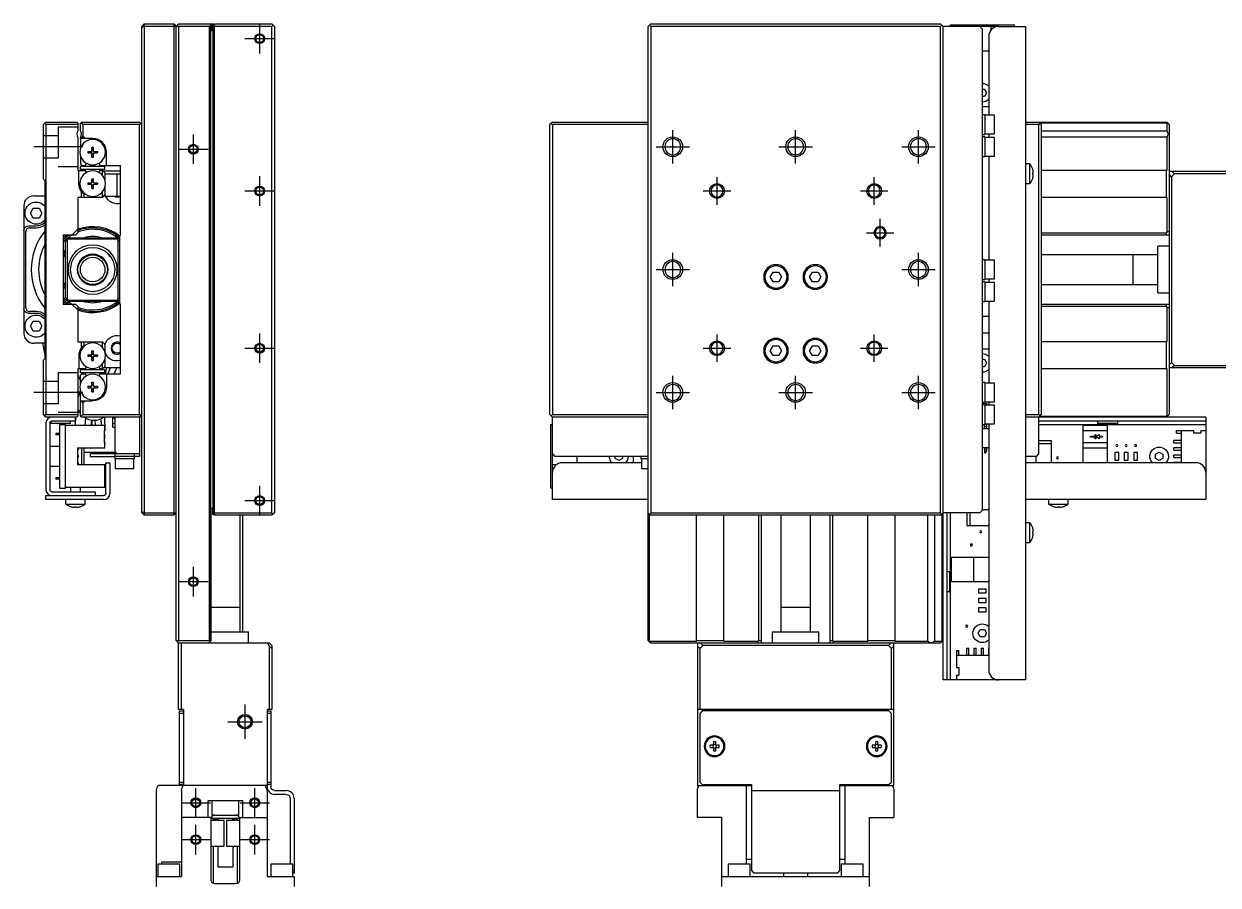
# Model space of a CAD drawing. Extents: x 0 to 816, y -8 to 467.
# Drawn here: x 0 to 243.1, y 198.3 to 373.6 of the extents above; entities that cross this region are included whole.
import ezdxf

# ---------------------------------------------------------------- set-up
doc = ezdxf.new("R2010")
doc.units = 0
doc.header["$LTSCALE"] = 0.5
doc.linetypes.add('CENTER', pattern=[50.8, 31.75, -6.35, 6.35, -6.35])
doc.linetypes.add('DASHED', pattern=[19.05, 12.7, -6.35])
for name, color, linetype in [('MSM_CENTER', 1, 'CENTER'), ('MSM_CONTINUOUS', 7, 'CONTINUOUS'), ('MSM_DASHED', 4, 'DASHED'), ('MSM_NARROW', 5, 'CONTINUOUS')]:
    doc.layers.add(name, color=color, linetype=linetype)

msp = doc.modelspace()

# ---------------------------------------------------------------- linework, layer by layer
at = {"layer": 'MSM_CENTER'}
for p, q in [((48, 367.56), (48, 373.56)), ((45, 370.56), (51, 370.56)), ((34.5, 345.06), (34.5, 351.06)), ((132.09, 345.16), (132.09, 351.96)), ((157.09, 345.16), (157.09, 351.96)), ((182.09, 345.16), (182.09, 351.96)), ((12, 348.56), (2, 348.56)), ((31.5, 348.06), (37.5, 348.06)), ((128.69, 348.56), (135.49, 348.56)), ((153.69, 348.56), (160.49, 348.56)), ((178.69, 348.56), (185.49, 348.56)), ((48, 336.56), (48, 342.56)), ((141.09, 336.76), (141.09, 342.36)), ((173.09, 336.76), (173.09, 342.36)), ((45, 339.56), (51, 339.56)), ((138.29, 339.56), (143.89, 339.56)), ((170.29, 339.56), (175.89, 339.56)), ((174.29, 328.26), (174.29, 333.86)), ((171.49, 331.06), (177.09, 331.06)), ((132.09, 320.16), (132.09, 326.96)), ((182.09, 320.16), (182.09, 326.96)), ((128.69, 323.56), (135.49, 323.56)), ((178.69, 323.56), (185.49, 323.56)), ((48, 304.56), (48, 310.56)), ((141.09, 304.76), (141.09, 310.36)), ((173.09, 304.76), (173.09, 310.36)), ((45, 307.56), (51, 307.56)), ((138.29, 307.56), (143.89, 307.56)), ((170.29, 307.56), (175.89, 307.56)), ((132.09, 295.16), (132.09, 301.96)), ((157.09, 295.16), (157.09, 301.96)), ((182.09, 295.16), (182.09, 301.96)), ((12, 298.56), (2, 298.56)), ((128.69, 298.56), (135.49, 298.56)), ((153.69, 298.56), (160.49, 298.56)), ((178.69, 298.56), (185.49, 298.56)), ((48, 273.56), (48, 279.56)), ((45, 276.56), (51, 276.56)), ((34.5, 257.06), (34.5, 263.06)), ((31.5, 260.06), (37.5, 260.06)), ((45, 235.06), (45, 228.06)), ((41.5, 231.56), (48.5, 231.56)), ((35, 212.06), (35, 218.06)), ((47, 212.06), (47, 218.06)), ((32, 215.06), (38, 215.06)), ((44, 215.06), (50, 215.06)), ((35, 204.56), (35, 210.56)), ((47, 204.56), (47, 210.56)), ((32, 207.56), (38, 207.56)), ((44, 207.56), (50, 207.56))]:
    msp.add_line(p, q, dxfattribs=at)
at = {"layer": 'MSM_CONTINUOUS'}
for p, q in [((24.5, 373.56), (24, 373.06)), ((24.5, 373.06), (24, 372.85)), ((24, 274.06), (24, 373.06)), ((24.5, 373.56), (24.5, 273.56)), ((24.5, 373.56), (30.5, 373.56)), ((31, 373.06), (24.5, 373.06)), ((30.5, 373.56), (31, 373.06)), ((30.5, 373.56), (30.5, 273.56)), ((31.5, 373.56), (31, 373.06)), ((31, 248.06), (31, 373.06)), ((31.5, 373.06), (31.25, 373.31)), ((31.5, 373.56), (38.7, 373.56)), ((37.8, 373.06), (31.5, 373.06)), ((31.5, 373.06), (31.5, 248.06)), ((38, 373.26), (37.8, 373.06)), ((37.8, 248.06), (37.8, 373.06)), ((38, 373.56), (38, 247.96)), ((38.2, 372.16), (38.2, 373.56)), ((38.5, 372.16), (38.2, 372.16)), ((38.4, 373.16), (38.4, 372.46)), ((38.5, 373.06), (39, 373.56)), ((38.5, 274.06), (38.5, 373.06)), ((38.7, 373.06), (38.6, 373.16)), ((38.7, 373.56), (38.8, 373.46)), ((38.7, 373.46), (38.9, 373.46)), ((50.5, 373.06), (38.7, 373.06)), ((38.7, 373.06), (38.7, 274.06)), ((39, 373.56), (50.5, 373.56)), ((50.5, 373.56), (51, 373.06)), ((50.75, 373.31), (50.5, 373.06)), ((50.5, 274.06), (50.5, 373.06)), ((51, 373.06), (51, 274.06)), ((127.34, 373.31), (127.09, 373.06)), ((127.09, 248.06), (127.09, 373.06)), ((127.59, 373.56), (127.34, 373.31)), ((127.59, 373.06), (127.34, 373.31)), ((127.59, 373.56), (186.59, 373.56)), ((186.59, 373.06), (127.59, 373.06)), ((127.59, 373.06), (127.59, 274.06)), ((186.84, 373.31), (186.59, 373.56)), ((186.84, 373.31), (186.59, 373.06)), ((186.59, 274.06), (186.59, 373.06)), ((187.09, 373.06), (186.84, 373.31)), ((197.84, 373.06), (187.09, 373.06)), ((187.09, 240.06), (187.09, 373.06)), ((188.59, 373.06), (188.59, 373.36)), ((188.59, 373.36), (201.59, 373.36)), ((195.09, 372.56), (194.59, 373.06)), ((195.09, 372.56), (195.09, 274.56)), ((196.84, 373.06), (196.84, 372.33)), ((197.84, 372.98), (197.84, 373.06)), ((198.39, 373.06), (203.89, 373.06)), ((201.59, 373.36), (201.59, 373.06)), ((203.89, 373.06), (203.89, 240.06)), ((196.39, 371.06), (196.39, 354.96)), ((195.09, 368.06), (196.39, 368.06)), ((195.09, 360.31), (195.52, 360.31)), ((195.52, 360.31), (195.95, 359.56)), ((195.52, 358.81), (195.09, 358.81)), ((195.95, 359.56), (195.52, 358.81)), ((196.39, 356.66), (195.09, 356.66)), ((195.59, 355.06), (195.09, 355.06)), ((195.59, 355.06), (195.59, 351.06)), ((197.59, 354.96), (195.59, 354.96)), ((197.59, 351.16), (197.59, 354.96)), ((4, 353.06), (4.5, 353.56)), ((4, 341.96), (4, 353.06)), ((4.5, 353.06), (4.25, 353.31)), ((4.5, 353.56), (10.8, 353.56)), ((4.5, 353.06), (4.5, 294.06)), ((11, 353.06), (4.5, 353.06)), ((10.8, 353.56), (11, 353.36)), ((11, 353.36), (11, 351.82)), ((11.6, 353.46), (11.5, 353.36)), ((11.5, 351.82), (11.5, 353.36)), ((11.6, 353.46), (11.7, 353.56)), ((12, 353.06), (11.6, 353.46)), ((11.7, 353.56), (23.5, 353.56)), ((23.5, 353.06), (12, 353.06)), ((12, 353.06), (12, 350.76)), ((23.5, 353.56), (24, 353.06)), ((23.75, 353.31), (23.5, 353.06)), ((23.5, 294.06), (23.5, 353.06)), ((107.59, 353.56), (107.09, 353.06)), ((107.09, 294.06), (107.09, 353.06)), ((107.34, 353.31), (107.59, 353.06)), ((107.59, 353.56), (127.09, 353.56)), ((107.59, 353.06), (107.59, 294.06)), ((127.09, 353.06), (107.59, 353.06)), ((203.89, 353.56), (232.59, 353.56)), ((206.59, 353.06), (203.89, 353.06)), ((207.09, 353.06), (206.59, 353.56)), ((206.59, 353.06), (206.84, 353.31)), ((206.59, 294.06), (206.59, 353.06)), ((232.69, 353.36), (206.79, 353.36)), ((207.09, 353.06), (207.09, 294.06)), ((233.09, 353.06), (232.59, 353.56)), ((232.69, 353.36), (232.74, 353.41)), ((232.69, 351.82), (232.69, 353.36)), ((233.09, 353.06), (233.09, 294.06)), ((11, 350.5), (11, 343.76)), ((11.5, 350.5), (11.5, 348.18)), ((14, 350.26), (11.5, 350.26)), ((12, 350.76), (11.65, 350.26)), ((12.5, 350.26), (12, 350.76)), ((195.09, 351.06), (195.59, 351.06)), ((195.59, 350.56), (195.09, 350.56)), ((195.59, 351.16), (197.59, 351.16)), ((195.59, 350.56), (195.59, 346.56)), ((197.59, 350.46), (195.59, 350.46)), ((196.39, 351.16), (196.39, 350.46)), ((197.59, 346.66), (197.59, 350.46)), ((207.09, 351.82), (232.69, 351.82)), ((232.69, 350.5), (207.09, 350.5)), ((232.69, 343.76), (232.69, 350.5)), ((13.86, 348.46), (14.15, 348.46)), ((13.86, 347.67), (13.86, 348.46)), ((14.15, 347.93), (13.86, 347.93)), ((14.15, 347.67), (14.15, 348.46)), ((11.5, 346.75), (11.5, 345.06)), ((13, 347.61), (13.8, 347.61)), ((13, 347.61), (13, 347.32)), ((13, 347.32), (13.8, 347.32)), ((13.53, 347.32), (13.53, 347.61)), ((13.86, 346.46), (13.86, 347.26)), ((13.86, 346.99), (14.15, 346.99)), ((13.86, 346.46), (14.15, 346.46)), ((14.15, 346.46), (14.15, 347.26)), ((14.21, 347.61), (15, 347.61)), ((14.21, 347.32), (15, 347.32)), ((14.47, 347.32), (14.47, 347.61)), ((15, 347.61), (15, 347.32)), ((16.8, 344.76), (16.8, 347.46)), ((195.09, 346.56), (195.59, 346.56)), ((195.59, 346.66), (197.59, 346.66)), ((196.39, 346.66), (196.39, 325.46)), ((11, 343.76), (12.46, 343.76)), ((11.2, 341.06), (11.2, 343.76)), ((11.5, 345.06), (11.8, 344.76)), ((11.5, 343.96), (11.5, 344.56)), ((16.5, 344.56), (11.5, 344.56)), ((16.5, 343.96), (11.5, 343.96)), ((11.8, 344.76), (12.46, 344.76)), ((12.54, 344.9), (12.46, 344.76)), ((12.46, 343.76), (12.67, 343.39)), ((12.58, 343.56), (12.57, 343.56)), ((15.54, 344.76), (15.33, 345.14)), ((15.43, 343.56), (15.42, 343.56)), ((15.46, 343.62), (15.54, 343.76)), ((15.54, 344.76), (19.7, 344.76)), ((16, 343.76), (15.54, 343.76)), ((16, 342.72), (16, 343.76)), ((16.5, 343.26), (16, 343.76)), ((19.7, 343.56), (16.2, 343.56)), ((16.5, 343.96), (16.5, 344.56)), ((16.5, 343.26), (16.5, 341.78)), ((19.7, 343.01), (16.5, 343.01)), ((19, 338.51), (19, 343.01)), ((19.7, 330.56), (19.7, 344.76)), ((204.79, 345.06), (203.89, 345.06)), ((204.79, 341.06), (204.79, 345.06)), ((205.34, 343.99), (205.34, 344.01)), ((205.34, 343.26), (205.47, 343.26)), ((205.34, 342.86), (205.34, 343.26)), ((205.47, 342.86), (205.34, 342.86)), ((232.69, 343.76), (207.09, 343.76)), ((232.59, 338.26), (232.59, 343.76)), ((233.09, 343.56), (262.09, 343.56)), ((233.59, 342.45), (233.09, 342.95)), ((234.2, 343.06), (233.59, 342.45)), ((233.7, 343.56), (234.2, 343.06)), ((246.59, 343.06), (234.2, 343.06)), ((4, 341.96), (4.3, 341.66)), ((4.3, 305.46), (4.3, 341.66)), ((13, 341.21), (13.8, 341.21)), ((13, 341.21), (13, 340.92)), ((13, 340.92), (13.8, 340.92)), ((13.53, 340.92), (13.53, 341.21)), ((13.86, 342.06), (14.15, 342.06)), ((13.86, 341.27), (13.86, 342.06)), ((14.15, 341.53), (13.86, 341.53)), ((13.86, 340.06), (13.86, 340.86)), ((13.86, 340.59), (14.15, 340.59)), ((14.15, 341.27), (14.15, 342.06)), ((14.15, 340.06), (14.15, 340.86)), ((14.21, 341.21), (15, 341.21)), ((14.21, 340.92), (15, 340.92)), ((14.47, 340.92), (14.47, 341.21)), ((15, 341.21), (15, 340.92)), ((16.5, 340.35), (16.5, 338.51)), ((203.89, 341.06), (204.79, 341.06)), ((205.34, 342.11), (205.34, 342.13)), ((233.59, 342.45), (233.59, 304.67)), ((2, 338.56), (4.3, 338.56)), ((16, 338.26), (11, 338.26)), ((11, 338.26), (11, 331.06)), ((11.7, 338.26), (11.7, 339.47)), ((12.2, 338.92), (12.2, 338.26)), ((13.86, 340.06), (14.15, 340.06)), ((16, 338.26), (16, 339.4)), ((16, 338.26), (16.5, 338.76)), ((16.5, 338.51), (19.7, 338.51)), ((232.69, 338.26), (207.09, 338.26)), ((232.69, 331.2), (232.69, 338.26)), ((0, 336.56), (0, 310.56)), ((1.35, 335.06), (1.92, 336.06)), ((1.92, 336.06), (3.08, 336.06)), ((3.08, 336.06), (3.65, 335.06)), ((1.92, 334.06), (1.35, 335.06)), ((3.08, 334.06), (1.92, 334.06)), ((3.65, 335.06), (3.08, 334.06)), ((0.38, 315.79), (0.38, 331.33)), ((1, 332.46), (2.5, 332.46)), ((1.13, 332.08), (2.5, 332.08)), ((9.79, 330.56), (11, 331.77)), ((11, 331.06), (10.5, 330.56)), ((207.09, 331.06), (232.59, 331.06)), ((232.59, 331.06), (232.69, 331.2)), ((232.59, 330.56), (232.59, 331.06)), ((233.09, 331.37), (232.69, 331.2)), ((10.5, 330.56), (8, 330.56)), ((8, 330.56), (8, 316.56)), ((8.5, 329.26), (9.3, 330.06)), ((8.5, 317.86), (8.5, 329.26)), ((8.8, 329.56), (8.8, 317.56)), ((19, 329.76), (9, 329.76)), ((9.3, 330.06), (18.7, 330.06)), ((18.7, 330.06), (19.2, 329.56)), ((19.2, 317.56), (19.2, 329.56)), ((19.2, 329.56), (19.5, 329.26)), ((19.5, 316.56), (19.5, 330.56)), ((19.5, 330.56), (19.7, 330.56)), ((233.09, 330.56), (207.09, 330.56)), ((230.79, 318.81), (230.79, 328.31)), ((233.09, 328.31), (230.79, 328.31)), ((17.2, 326.54), (17.2, 326.73)), ((17.2, 326.54), (17.43, 326.31)), ((17.43, 326.48), (17.43, 326.31)), ((17.43, 326.31), (17.56, 326.31)), ((230.79, 326.56), (207.09, 326.56)), ((225.79, 320.56), (225.79, 326.56)), ((195.59, 325.56), (195.09, 325.56)), ((195.59, 325.56), (195.59, 321.56)), ((197.59, 325.46), (195.59, 325.46)), ((197.59, 321.66), (197.59, 325.46)), ((11.04, 322.5), (11.04, 322.5)), ((16.97, 322.5), (16.97, 322.5)), ((151.93, 322.06), (152.51, 323.06)), ((152.51, 321.06), (151.93, 322.06)), ((152.51, 323.06), (153.66, 323.06)), ((153.66, 321.06), (152.51, 321.06)), ((153.66, 323.06), (154.24, 322.06)), ((154.24, 322.06), (153.66, 321.06)), ((159.93, 322.06), (160.51, 323.06)), ((160.51, 321.06), (159.93, 322.06)), ((160.51, 323.06), (161.66, 323.06)), ((161.66, 321.06), (160.51, 321.06)), ((161.66, 323.06), (162.24, 322.06)), ((162.24, 322.06), (161.66, 321.06)), ((195.09, 321.56), (195.59, 321.56)), ((195.59, 321.06), (195.09, 321.06)), ((195.59, 321.66), (197.59, 321.66)), ((195.59, 321.06), (195.59, 317.06)), ((197.59, 320.96), (195.59, 320.96)), ((196.39, 321.66), (196.39, 320.96)), ((197.59, 317.16), (197.59, 320.96)), ((12.56, 320.76), (12.63, 320.76)), ((12.69, 320.7), (12.63, 320.76)), ((15.38, 320.76), (15.31, 320.7)), ((15.38, 320.76), (15.44, 320.76)), ((17.43, 320.81), (17.2, 320.59)), ((17.2, 320.4), (17.2, 320.59)), ((17.43, 320.81), (17.43, 320.64)), ((17.56, 320.81), (17.43, 320.81)), ((207.09, 320.56), (230.79, 320.56)), ((230.79, 318.81), (233.09, 318.81)), ((8, 316.56), (10.5, 316.56)), ((9.3, 317.06), (8.5, 317.86)), ((9, 317.36), (19, 317.36)), ((18.7, 317.06), (9.3, 317.06)), ((11, 315.35), (9.79, 316.56)), ((10.5, 316.56), (11, 316.06)), ((11, 316.06), (11, 308.86)), ((19.5, 317.86), (18.7, 317.06)), ((19.7, 316.56), (19.5, 316.56)), ((19.7, 302.36), (19.7, 316.56)), ((195.09, 317.06), (195.59, 317.06)), ((195.59, 317.16), (197.59, 317.16)), ((196.39, 317.16), (196.39, 300.46)), ((207.09, 316.56), (233.09, 316.56)), ((232.59, 316.06), (207.09, 316.06)), ((232.59, 316.06), (232.59, 316.56)), ((232.69, 315.92), (232.59, 316.06)), ((2.5, 314.66), (1, 314.66)), ((2.5, 315.04), (1.13, 315.04)), ((195.09, 314.06), (196.39, 314.06)), ((232.69, 308.86), (232.69, 315.92)), ((232.69, 315.92), (233.09, 315.75)), ((1.35, 312.06), (1.92, 313.06)), ((1.92, 311.06), (1.35, 312.06)), ((1.92, 313.06), (3.08, 313.06)), ((3.08, 313.06), (3.65, 312.06)), ((3.65, 312.06), (3.08, 311.06)), ((3.08, 311.06), (1.92, 311.06)), ((11, 308.86), (16, 308.86)), ((11.7, 307.66), (11.7, 308.86)), ((12.2, 308.86), (12.2, 308.21)), ((16, 307.72), (16, 308.86)), ((16.5, 308.36), (16, 308.86)), ((196.39, 310.66), (195.09, 310.66)), ((232.69, 308.86), (207.09, 308.86)), ((232.59, 303.36), (232.59, 308.86)), ((4.3, 308.56), (2, 308.56)), ((4.3, 306.16), (3.88, 308.56)), ((13.86, 307.06), (14.15, 307.06)), ((13.86, 306.27), (13.86, 307.06)), ((14.15, 306.53), (13.86, 306.53)), ((14.15, 306.27), (14.15, 307.06)), ((16.5, 308.36), (16.5, 306.78)), ((151.93, 307.06), (152.51, 308.06)), ((152.51, 306.06), (151.93, 307.06)), ((152.51, 308.06), (153.66, 308.06)), ((153.66, 308.06), (154.24, 307.06)), ((154.24, 307.06), (153.66, 306.06)), ((159.93, 307.06), (160.51, 308.06)), ((160.51, 306.06), (159.93, 307.06)), ((160.51, 308.06), (161.66, 308.06)), ((161.66, 308.06), (162.24, 307.06)), ((162.24, 307.06), (161.66, 306.06)), ((195.09, 307.46), (196.39, 307.46)), ((4.3, 305.46), (4, 305.16)), ((4, 294.06), (4, 305.16)), ((11.2, 306.06), (11.2, 303.36)), ((13, 306.21), (13.8, 306.21)), ((13, 306.21), (13, 305.92)), ((13, 305.92), (13.8, 305.92)), ((13.53, 305.92), (13.53, 306.21)), ((13.86, 305.06), (13.86, 305.86)), ((13.86, 305.59), (14.15, 305.59)), ((13.86, 305.06), (14.15, 305.06)), ((14.15, 305.06), (14.15, 305.86)), ((14.21, 306.21), (15, 306.21)), ((14.21, 305.92), (15, 305.92)), ((14.47, 305.92), (14.47, 306.21)), ((15, 306.21), (15, 305.92)), ((16, 303.36), (16, 304.4)), ((16, 303.36), (16.5, 303.86)), ((16.5, 305.35), (16.5, 303.86)), ((153.66, 306.06), (152.51, 306.06)), ((161.66, 306.06), (160.51, 306.06)), ((195.09, 305.31), (195.52, 305.31)), ((195.52, 305.31), (195.95, 304.56)), ((195.95, 304.56), (195.52, 303.81)), ((233.09, 304.17), (233.59, 304.67)), ((233.59, 304.67), (234.2, 304.06)), ((234.2, 304.06), (233.7, 303.56)), ((234.2, 304.06), (246.59, 304.06)), ((12.46, 303.36), (11, 303.36)), ((11, 303.36), (11, 293.76)), ((11.5, 301), (11, 302.18)), ((11.5, 302.56), (11.5, 303.16)), ((16.5, 303.16), (11.5, 303.16)), ((16.5, 302.56), (11.5, 302.56)), ((11.8, 302.36), (11.5, 302.06)), ((11.5, 300.38), (11.5, 302.06)), ((11.81, 303.16), (11.75, 303.36)), ((11.8, 302.36), (12.46, 302.36)), ((12.07, 302.36), (12.01, 302.56)), ((12.67, 303.74), (12.46, 303.36)), ((12.46, 302.36), (12.54, 302.22)), ((12.58, 303.56), (12.57, 303.56)), ((15.33, 301.99), (15.54, 302.36)), ((15.37, 302.06), (15.37, 302.06)), ((15.43, 303.56), (15.42, 303.56)), ((15.42, 302.16), (15.43, 302.16)), ((15.54, 303.36), (15.46, 303.5)), ((16, 303.36), (15.54, 303.36)), ((15.54, 302.36), (19.7, 302.36)), ((15.61, 302.56), (15.59, 302.36)), ((15.67, 303.36), (15.66, 303.16)), ((19.7, 303.56), (16.2, 303.56)), ((16.5, 302.56), (16.5, 303.16)), ((16.83, 303.56), (16.57, 302.36)), ((16.8, 302.36), (16.8, 299.66)), ((17.59, 303.56), (17.08, 302.36)), ((18.38, 302.36), (18.89, 303.56)), ((195.52, 303.81), (195.09, 303.81)), ((232.69, 303.36), (207.09, 303.36)), ((232.69, 293.76), (232.69, 303.36)), ((262.09, 303.56), (233.09, 303.56)), ((11, 299.11), (11.5, 297.93)), ((13, 299.81), (13.8, 299.81)), ((13, 299.81), (13, 299.52)), ((13, 299.52), (13.8, 299.52)), ((13.53, 299.52), (13.53, 299.81)), ((13.86, 300.66), (14.15, 300.66)), ((13.86, 299.87), (13.86, 300.66)), ((14.15, 300.13), (13.86, 300.13)), ((13.86, 298.66), (13.86, 299.46)), ((13.86, 299.19), (14.15, 299.19)), ((14.15, 299.87), (14.15, 300.66)), ((14.15, 298.66), (14.15, 299.46)), ((14.21, 299.81), (15, 299.81)), ((14.21, 299.52), (15, 299.52)), ((14.47, 299.52), (14.47, 299.81)), ((15, 299.81), (15, 299.52)), ((195.59, 300.56), (195.09, 300.56)), ((195.59, 300.56), (195.59, 296.56)), ((197.59, 300.46), (195.59, 300.46)), ((197.59, 296.66), (197.59, 300.46)), ((11.5, 293.76), (11.5, 298.95)), ((11.5, 296.86), (14, 296.86)), ((11.65, 296.86), (12, 296.36)), ((12, 296.36), (12.5, 296.86)), ((13.86, 298.66), (14.15, 298.66)), ((195.59, 296.66), (197.59, 296.66)), ((196.39, 296.66), (196.39, 295.96)), ((12, 296.36), (12, 294.06)), ((195.09, 296.56), (195.59, 296.56)), ((196.09, 296.25), (195.09, 296.25)), ((195.59, 296.06), (195.09, 296.06)), ((195.59, 296.06), (195.59, 292.06)), ((197.59, 295.96), (195.59, 295.96)), ((196.09, 295.96), (196.09, 296.25)), ((197.59, 292.16), (197.59, 295.96)), ((4.5, 293.56), (4, 294.06)), ((4.25, 293.81), (4.5, 294.06)), ((4.5, 294.06), (11, 294.06)), ((10.8, 293.56), (4.5, 293.56)), ((4.5, 292.36), (4.5, 278.76)), ((5.3, 292.36), (5.3, 278.76)), ((5.5, 292.71), (5.5, 292.26)), ((9.5, 292.26), (5.5, 292.26)), ((5.7, 292.76), (10.5, 292.76)), ((7.3, 279.06), (7.3, 292.06)), ((7.3, 292.06), (8.5, 292.06)), ((8.5, 279.06), (8.5, 292.06)), ((16.5, 291.81), (8.5, 291.81)), ((9.5, 292.26), (9.5, 292.76)), ((10.5, 293.56), (10.5, 292.76)), ((10.53, 291.81), (10.53, 293.56)), ((11, 293.76), (10.8, 293.56)), ((11.5, 293.76), (11.7, 293.56)), ((11.6, 293.66), (12, 294.06)), ((23.5, 293.56), (11.7, 293.56)), ((12, 294.06), (23.5, 294.06)), ((12.54, 293.37), (12.4, 291.81)), ((13.7, 291.81), (13.8, 292.94)), ((13.88, 291.81), (13.91, 292.93)), ((14.38, 292.91), (14.57, 291.81)), ((15.89, 291.81), (15.65, 293.2)), ((16.55, 290.73), (16.46, 293.56)), ((16.5, 290.81), (16.5, 291.81)), ((18.1, 291.51), (18.1, 293.56)), ((18.1, 293.42), (18.5, 293.42)), ((18.35, 292.31), (18.5, 292.31)), ((18.5, 293.56), (18.5, 285.06)), ((23.5, 294.06), (23.75, 293.81)), ((24, 294.06), (23.5, 293.56)), ((23.5, 293.56), (23.5, 285.56)), ((107.09, 294.06), (107.59, 293.56)), ((107.29, 279.06), (107.29, 292.06)), ((107.29, 292.06), (107.59, 292.06)), ((107.59, 294.06), (107.34, 293.81)), ((107.59, 294.06), (127.09, 294.06)), ((107.59, 276.76), (107.59, 293.56)), ((127.09, 293.56), (107.59, 293.56)), ((195.09, 292.06), (195.59, 292.06)), ((195.51, 291.96), (195.62, 292.02)), ((195.51, 291.22), (195.51, 291.96)), ((195.59, 292.16), (197.59, 292.16)), ((195.62, 292.02), (195.62, 292.16)), ((195.82, 292.16), (195.82, 292.02)), ((195.82, 292.02), (195.94, 291.96)), ((195.94, 291.96), (195.94, 291.22)), ((196.39, 292.16), (196.39, 242.06)), ((203.89, 294.06), (206.59, 294.06)), ((240.59, 293.56), (203.89, 293.56)), ((206.59, 293.56), (207.09, 294.06)), ((206.84, 293.81), (206.59, 294.06)), ((206.59, 286.06), (206.59, 293.56)), ((206.59, 292.76), (240.59, 292.76)), ((206.59, 292.06), (240.59, 292.06)), ((206.79, 293.76), (232.69, 293.76)), ((220.59, 291.81), (215.59, 291.81)), ((215.59, 284.26), (215.59, 291.81)), ((218.59, 292.06), (218.59, 292.76)), ((222.59, 292.26), (218.59, 292.26)), ((220.59, 284.26), (220.59, 291.81)), ((222.59, 292.76), (222.59, 292.06)), ((232.59, 293.56), (233.09, 294.06)), ((232.74, 293.71), (232.69, 293.76)), ((240.59, 293.56), (240.59, 276.76)), ((7.3, 290.19), (6.5, 290.19)), ((6.5, 290.19), (6.5, 289.94)), ((7.3, 289.94), (6.5, 289.94)), ((16.4, 288.31), (16.4, 290.81)), ((16.5, 290.81), (16.4, 290.81)), ((16.4, 290.01), (16.5, 290.01)), ((16.4, 289.64), (16.5, 289.64)), ((16.4, 289.49), (16.5, 289.49)), ((16.5, 289.11), (16.5, 290.01)), ((18.1, 291.51), (18.5, 291.51)), ((195.09, 291.22), (196.39, 291.22)), ((195.51, 291.66), (195.94, 291.66)), ((215.59, 290.81), (220.59, 290.81)), ((217.09, 289.49), (217.09, 289.64)), ((217.09, 289.64), (218.04, 289.64)), ((218.04, 289.49), (217.09, 289.49)), ((218.04, 289.64), (218.04, 290.01)), ((218.04, 290.01), (218.19, 290.01)), ((218.04, 289.11), (218.04, 289.49)), ((218.19, 290.01), (218.19, 289.62)), ((218.19, 289.62), (218.87, 290.01)), ((218.87, 289.11), (218.19, 289.5)), ((218.19, 289.5), (218.19, 289.11)), ((218.87, 290.01), (218.87, 289.64)), ((218.87, 289.64), (219.57, 289.64)), ((218.87, 289.49), (218.87, 289.11)), ((219.57, 289.49), (218.87, 289.49)), ((219.57, 289.64), (219.57, 289.49)), ((234.59, 290.31), (234.59, 290.81)), ((234.59, 290.81), (238.09, 290.81)), ((234.59, 290.31), (235.59, 290.31)), ((235.59, 290.81), (235.59, 284.26)), ((238.09, 290.81), (238.09, 290.31)), ((239.59, 290.31), (238.09, 290.31)), ((239.59, 290.81), (240.59, 290.81)), ((239.59, 290.81), (239.59, 290.31)), ((7.3, 287.56), (5.3, 287.56)), ((11, 287.31), (16.5, 287.31)), ((11, 283.81), (11, 287.31)), ((11.7, 287.31), (11.7, 283.81)), ((12.2, 287.31), (12.2, 283.81)), ((16.4, 289.11), (16.5, 289.11)), ((16.54, 288.12), (16.4, 288.93)), ((16.5, 288.31), (16.4, 288.31)), ((16.5, 287.31), (16.5, 288.31)), ((196.39, 287.32), (195.09, 287.32)), ((195.51, 287.32), (195.51, 286.59)), ((195.94, 286.88), (195.51, 286.88)), ((195.94, 287.32), (195.94, 286.59)), ((209.19, 288.71), (206.59, 288.71)), ((209.19, 288.11), (206.59, 288.11)), ((209.19, 284.26), (209.19, 288.71)), ((220.59, 288.31), (215.59, 288.31)), ((215.59, 287.31), (220.59, 287.31)), ((218.19, 289.11), (218.04, 289.11)), ((234.09, 288.31), (234.09, 288.81)), ((235.59, 288.81), (234.09, 288.81)), ((234.09, 288.31), (235.59, 288.31)), ((234.09, 286.81), (234.09, 287.31)), ((235.59, 287.31), (234.09, 287.31)), ((18.5, 286.31), (12.2, 286.31)), ((13.5, 286.06), (13.5, 285.56)), ((23.5, 286.06), (13.5, 286.06)), ((13.5, 285.56), (18.5, 285.56)), ((19, 286.06), (18.5, 286.56)), ((22.5, 285.56), (18.5, 285.56)), ((22.5, 285.06), (18.5, 285.06)), ((18.6, 285.06), (18.6, 283.06)), ((22.4, 283.06), (22.4, 285.06)), ((22.5, 285.06), (22.5, 286.06)), ((23.5, 285.56), (22.5, 285.56)), ((107.59, 286.06), (108.09, 285.56)), ((127.09, 285.56), (108.09, 285.56)), ((112.59, 284.26), (112.59, 285.56)), ((120.34, 285.13), (120.34, 285.56)), ((121.09, 284.7), (120.34, 285.13)), ((121.84, 285.13), (121.09, 284.7)), ((121.84, 285.56), (121.84, 285.13)), ((123.99, 285.56), (123.99, 284.26)), ((125.59, 285.56), (125.59, 285.06)), ((127.09, 285.06), (125.59, 285.06)), ((125.69, 285.06), (125.69, 283.06)), ((195.62, 286.52), (195.51, 286.59)), ((195.62, 286.27), (195.62, 286.52)), ((195.62, 286.27), (195.82, 286.27)), ((195.94, 286.59), (195.82, 286.52)), ((195.82, 286.52), (195.82, 286.27)), ((206.09, 285.56), (203.89, 285.56)), ((205.99, 285.56), (205.99, 284.26)), ((206.09, 285.56), (206.59, 286.06)), ((222.89, 286.36), (222.09, 286.36)), ((222.09, 286.36), (222.09, 284.76)), ((222.09, 284.76), (222.89, 284.76)), ((222.89, 284.76), (222.89, 286.36)), ((224.79, 286.36), (223.99, 286.36)), ((223.99, 286.36), (223.99, 284.76)), ((223.99, 284.76), (224.79, 284.76)), ((224.79, 284.76), (224.79, 286.36)), ((226.7, 286.36), (225.9, 286.36)), ((225.9, 286.36), (225.9, 284.76)), ((225.9, 284.76), (226.7, 284.76)), ((226.7, 284.76), (226.7, 286.36)), ((230.34, 285.99), (231.09, 286.43)), ((230.34, 285.13), (230.34, 285.99)), ((231.09, 284.7), (230.34, 285.13)), ((231.09, 286.43), (231.84, 285.99)), ((231.84, 285.13), (231.09, 284.7)), ((231.84, 285.99), (231.84, 285.13)), ((234.09, 286.81), (235.59, 286.81)), ((234.09, 285.31), (234.09, 285.81)), ((235.59, 285.81), (234.09, 285.81)), ((234.09, 285.31), (235.59, 285.31)), ((5.3, 283.56), (7.3, 283.56)), ((16.5, 283.81), (11, 283.81)), ((16.5, 279.31), (16.5, 283.81)), ((16.7, 278.06), (16.7, 284.26)), ((16.7, 284.26), (17.5, 284.26)), ((17.5, 284.26), (17.5, 277.96)), ((18.6, 283.06), (22.4, 283.06)), ((108.32, 283.81), (107.59, 283.81)), ((125.69, 284.26), (109.59, 284.26)), ((125.69, 283.06), (127.09, 283.06)), ((238.59, 284.26), (203.89, 284.26)), ((234.09, 284.26), (234.09, 284.31)), ((235.59, 284.31), (234.09, 284.31)), ((6.5, 281.19), (6.5, 280.94)), ((7.3, 281.19), (6.5, 281.19)), ((7.3, 280.94), (6.5, 280.94)), ((4.5, 276.76), (4.5, 277.56)), ((4.5, 277.56), (16.2, 277.56)), ((5.7, 278.36), (14.5, 278.36)), ((7.3, 279.06), (8.5, 279.06)), ((8.5, 279.31), (16.5, 279.31)), ((9.5, 279.31), (9.5, 278.36)), ((11.5, 278.36), (11.5, 279.31)), ((14.5, 278.36), (14.5, 277.56)), ((107.59, 279.06), (107.29, 279.06)), ((16.3, 276.76), (4.5, 276.76)), ((8.5, 276.76), (8.5, 275.86)), ((8.5, 275.86), (12.5, 275.86)), ((9.55, 275.31), (9.57, 275.31)), ((10.3, 275.31), (10.7, 275.31)), ((10.3, 275.17), (10.3, 275.31)), ((10.7, 275.31), (10.7, 275.17)), ((11.43, 275.31), (11.45, 275.31)), ((12.5, 275.86), (12.5, 276.76)), ((38.5, 274.96), (38.1, 274.96)), ((38.1, 248.06), (38.1, 274.96)), ((127.09, 276.76), (107.59, 276.76)), ((240.59, 276.76), (203.89, 276.76)), ((208.59, 276.76), (208.59, 275.86)), ((208.59, 275.86), (212.59, 275.86)), ((209.64, 275.31), (209.66, 275.31)), ((210.39, 275.31), (210.79, 275.31)), ((210.39, 275.17), (210.39, 275.31)), ((210.79, 275.31), (210.79, 275.17)), ((211.52, 275.31), (211.54, 275.31)), ((212.59, 275.86), (212.59, 276.76)), ((24.5, 274.06), (24, 274.27)), ((24, 274.06), (24.5, 273.56)), ((24.5, 274.06), (31, 274.06)), ((30.5, 273.56), (24.5, 273.56)), ((31, 274.06), (30.5, 273.56)), ((38.4, 274.66), (38.4, 273.96)), ((39, 273.56), (38.5, 274.06)), ((38.6, 273.96), (38.7, 274.06)), ((38.7, 274.06), (50.5, 274.06)), ((38.9, 273.66), (38.7, 273.66)), ((50.5, 273.56), (39, 273.56)), ((44, 249.86), (44, 273.56)), ((44.5, 273.56), (44.5, 249.86)), ((50.5, 274.06), (50.75, 273.81)), ((51, 274.06), (50.5, 273.56)), ((127.09, 274.06), (127.34, 273.81)), ((127.29, 273.86), (127.29, 247.96)), ((127.34, 273.81), (127.59, 274.06)), ((127.34, 273.81), (127.59, 273.56)), ((127.59, 274.06), (186.59, 274.06)), ((186.59, 273.56), (127.59, 273.56)), ((136.89, 247.96), (136.89, 273.56)), ((142.39, 273.56), (142.39, 247.96)), ((149.59, 248.06), (149.59, 273.56)), ((150.09, 273.56), (150.09, 247.56)), ((154.09, 273.56), (154.09, 249.86)), ((160.09, 249.86), (160.09, 273.56)), ((164.09, 247.56), (164.09, 273.56)), ((164.59, 273.56), (164.59, 248.06)), ((171.79, 247.96), (171.79, 273.56)), ((177.29, 273.56), (177.29, 247.96)), ((184.03, 247.96), (184.03, 273.56)), ((185.35, 273.56), (185.35, 247.96)), ((186.59, 274.06), (186.84, 273.81)), ((186.59, 273.56), (187.09, 274.06)), ((186.89, 247.96), (186.89, 273.86)), ((194.59, 274.06), (187.09, 274.06)), ((187.89, 274.06), (187.89, 240.06)), ((188.59, 240.06), (188.59, 274.06)), ((191.94, 274.06), (191.94, 271.46)), ((192.54, 274.06), (192.54, 271.46)), ((194.59, 274.06), (195.09, 274.56)), ((196.39, 274.66), (195.09, 274.66)), ((191.94, 271.46), (196.39, 271.46)), ((204.79, 272.06), (203.89, 272.06)), ((204.79, 268.06), (204.79, 272.06)), ((205.34, 270.99), (205.34, 271.01)), ((205.34, 270.26), (205.47, 270.26)), ((205.34, 269.86), (205.34, 270.26)), ((205.47, 269.86), (205.34, 269.86)), ((203.89, 268.06), (204.79, 268.06)), ((205.34, 269.11), (205.34, 269.13)), ((188.84, 260.06), (188.84, 265.06)), ((188.84, 265.06), (196.39, 265.06)), ((193.34, 260.06), (193.34, 265.06)), ((188.59, 262.06), (187.89, 262.06)), ((188.39, 262.06), (188.39, 258.06)), ((187.89, 258.06), (188.59, 258.06)), ((188.84, 260.06), (196.39, 260.06)), ((194.29, 258.56), (194.29, 257.76)), ((195.89, 258.56), (194.29, 258.56)), ((194.29, 257.76), (195.89, 257.76)), ((195.89, 257.76), (195.89, 258.56)), ((194.29, 256.65), (194.29, 255.85)), ((195.89, 256.65), (194.29, 256.65)), ((194.29, 255.85), (195.89, 255.85)), ((195.89, 255.85), (195.89, 256.65)), ((38, 254.86), (44, 254.86)), ((154.09, 254.86), (160.09, 254.86)), ((194.29, 254.75), (194.29, 253.95)), ((195.89, 254.75), (194.29, 254.75)), ((194.29, 253.95), (195.89, 253.95)), ((195.89, 253.95), (195.89, 254.75)), ((31, 248.06), (31.5, 247.56)), ((31.25, 247.81), (31.5, 248.06)), ((31.5, 248.06), (37.8, 248.06)), ((37.6, 247.56), (38.1, 248.06)), ((37.8, 248.06), (37.95, 247.91)), ((38.1, 249.86), (45.75, 249.86)), ((45.75, 247.56), (45.75, 249.86)), ((127.09, 248.06), (127.24, 247.91)), ((127.24, 247.91), (127.29, 247.96)), ((127.29, 247.96), (136.89, 247.96)), ((136.89, 248.06), (142.39, 248.06)), ((142.39, 247.96), (149.45, 247.96)), ((149.45, 247.96), (149.28, 247.56)), ((149.45, 247.96), (149.59, 248.06)), ((149.59, 248.06), (150.09, 248.06)), ((152.34, 249.86), (161.84, 249.86)), ((152.34, 249.86), (152.34, 247.56)), ((161.84, 247.56), (161.84, 249.86)), ((164.09, 248.06), (164.59, 248.06)), ((164.59, 248.06), (164.73, 247.96)), ((164.89, 247.56), (164.73, 247.96)), ((164.73, 247.96), (171.79, 247.96)), ((171.79, 248.06), (177.29, 248.06)), ((177.29, 247.96), (184.03, 247.96)), ((185.35, 247.96), (186.89, 247.96)), ((186.89, 247.96), (186.94, 247.91)), ((186.94, 247.91), (187.09, 248.06)), ((194.22, 249.56), (194.65, 250.31)), ((194.65, 248.81), (194.22, 249.56)), ((194.65, 250.31), (195.52, 250.31)), ((195.52, 248.81), (194.65, 248.81)), ((195.52, 250.31), (195.95, 249.56)), ((195.95, 249.56), (195.52, 248.81)), ((31.5, 234.06), (31.5, 247.56)), ((50, 247.56), (31.5, 247.56)), ((32, 247.56), (32, 234.06)), ((50, 246.95), (49.69, 247.56)), ((50, 247.56), (50.5, 247.06)), ((50, 234.06), (50, 246.95)), ((50.5, 246.45), (50, 246.95)), ((50.5, 247.06), (50.5, 234.06)), ((127.59, 247.56), (127.24, 247.91)), ((186.59, 247.56), (127.59, 247.56)), ((137.09, 247.56), (137.09, 218.56)), ((137.59, 246.45), (137.09, 246.95)), ((138.2, 247.06), (137.59, 246.45)), ((137.59, 246.45), (137.59, 234.06)), ((137.7, 247.56), (138.2, 247.06)), ((175.97, 247.06), (138.2, 247.06)), ((175.97, 247.06), (176.47, 247.56)), ((176.59, 246.45), (175.97, 247.06)), ((177.09, 246.95), (176.59, 246.45)), ((176.59, 234.06), (176.59, 246.45)), ((177.09, 218.56), (177.09, 247.56)), ((186.94, 247.91), (186.59, 247.56)), ((189.84, 246.06), (189.84, 242.56)), ((189.84, 246.06), (190.34, 246.06)), ((190.34, 245.06), (190.34, 246.06)), ((191.84, 246.56), (192.34, 246.56)), ((191.84, 246.56), (191.84, 245.06)), ((192.34, 245.06), (192.34, 246.56)), ((193.34, 246.56), (193.84, 246.56)), ((193.34, 246.56), (193.34, 245.06)), ((193.84, 245.06), (193.84, 246.56)), ((194.84, 246.56), (195.34, 246.56)), ((194.84, 246.56), (194.84, 245.06)), ((195.34, 245.06), (195.34, 246.56)), ((196.34, 246.56), (196.39, 246.56)), ((196.34, 246.56), (196.34, 245.06)), ((196.39, 245.06), (189.84, 245.06)), ((189.84, 242.56), (190.34, 242.56)), ((189.84, 241.06), (189.84, 240.06)), ((189.84, 241.06), (190.34, 241.06)), ((190.34, 242.56), (190.34, 241.06)), ((203.89, 240.06), (187.09, 240.06)), ((32.5, 234.06), (31.5, 234.06)), ((31.7, 218.76), (31.7, 233.76)), ((31.7, 233.76), (32.5, 233.76)), ((32.5, 234.06), (32.5, 218.56)), ((49.5, 234.06), (49.5, 218.36)), ((50.5, 234.06), (49.5, 234.06)), ((49.5, 233.76), (50.3, 233.76)), ((50.3, 233.76), (50.3, 218.36)), ((177.09, 234.06), (137.09, 234.06)), ((138.09, 233.76), (137.59, 233.26)), ((176.09, 233.76), (138.09, 233.76)), ((147.09, 234.06), (147.09, 233.76)), ((148.84, 233.76), (148.84, 234.06)), ((152.29, 234.06), (152.09, 233.86)), ((162.09, 233.86), (152.09, 233.86)), ((152.09, 233.86), (152.09, 233.76)), ((162.09, 233.86), (161.89, 234.06)), ((162.09, 233.76), (162.09, 233.86)), ((165.34, 234.06), (165.34, 233.76)), ((167.09, 233.76), (167.09, 234.06)), ((176.59, 233.26), (176.09, 233.76)), ((32.5, 233.26), (31.7, 233.26)), ((50.3, 233.26), (49.5, 233.26)), ((137.59, 233.26), (137.59, 219.26)), ((176.59, 219.26), (176.59, 233.26)), ((140.35, 226.8), (139.67, 226.8)), ((139.67, 226.32), (140.35, 226.32)), ((140.35, 227.48), (140.35, 226.8)), ((140.35, 226.32), (140.35, 225.64)), ((140.83, 226.8), (140.83, 227.48)), ((141.51, 226.8), (140.83, 226.8)), ((140.83, 225.64), (140.83, 226.32)), ((140.83, 226.32), (141.51, 226.32)), ((173.35, 226.8), (172.67, 226.8)), ((172.67, 226.32), (173.35, 226.32)), ((173.35, 227.48), (173.35, 226.8)), ((173.35, 226.32), (173.35, 225.64)), ((173.83, 226.8), (173.83, 227.48)), ((174.51, 226.8), (173.83, 226.8)), ((173.83, 225.64), (173.83, 226.32)), ((173.83, 226.32), (174.51, 226.32)), ((31.7, 219.26), (32.5, 219.26)), ((49.5, 219.26), (50.3, 219.26)), ((137.59, 219.26), (138.09, 218.76)), ((176.09, 218.76), (176.59, 219.26)), ((27, 198.06), (27, 217.56)), ((32.48, 218.56), (27.38, 218.56)), ((32.5, 218.76), (31.7, 218.76)), ((32.1, 217.56), (32.1, 200.06)), ((49.5, 218.56), (32.5, 218.56)), ((50.3, 218.76), (49.5, 218.76)), ((49.5, 217.56), (49.5, 200.06)), ((51.1, 217.56), (53.4, 217.56)), ((53.4, 216.76), (51.1, 216.76)), ((137.09, 218.56), (148.09, 218.56)), ((137.09, 212.06), (137.09, 217.56)), ((138.09, 218.76), (148.09, 218.76)), ((147.09, 202.56), (147.09, 218.76)), ((148.09, 218.76), (148.09, 201.26)), ((148.09, 217.56), (166.09, 217.56)), ((166.09, 201.26), (166.09, 218.76)), ((166.09, 218.76), (176.09, 218.76)), ((166.09, 218.56), (177.09, 218.56)), ((167.09, 218.76), (167.09, 202.56)), ((177.09, 217.56), (177.09, 212.06)), ((37.5, 215.56), (44.5, 215.56)), ((37.5, 212.06), (37.5, 215.56)), ((38.25, 215.56), (38.25, 212.56)), ((43.75, 212.56), (43.75, 215.56)), ((44.5, 215.56), (44.5, 212.06)), ((54.2, 215.96), (54.2, 202.56)), ((55, 215.96), (55, 200.76)), ((38.13, 212.06), (32.1, 212.06)), ((38.1, 199.36), (38.1, 211.76)), ((38.12, 211.96), (43.88, 211.96)), ((38.13, 211.97), (38.16, 212.06)), ((38.13, 212.06), (38.13, 211.97)), ((38.25, 212.56), (43.75, 212.56)), ((38.7, 211.96), (38.5, 211.76)), ((39.5, 211.76), (38.5, 211.76)), ((38.5, 211.76), (38.5, 211.46)), ((39.5, 211.76), (39.87, 211.96)), ((39.5, 211.76), (39.5, 211.46)), ((42.13, 211.96), (42.5, 211.76)), ((43.5, 211.76), (42.5, 211.76)), ((42.5, 211.76), (42.5, 211.46)), ((43.5, 211.76), (43.3, 211.96)), ((43.5, 211.46), (43.5, 211.76)), ((43.85, 212.05), (43.87, 211.97)), ((43.87, 212.06), (43.87, 211.97)), ((43.87, 212.06), (49.5, 212.06)), ((43.9, 211.76), (43.9, 199.36)), ((142.09, 212.06), (137.09, 212.06)), ((142.09, 198.06), (142.09, 212.06)), ((172.09, 212.06), (172.09, 198.06)), ((172.09, 212.06), (177.09, 212.06)), ((40.75, 211.46), (38.1, 211.46)), ((40.75, 206.26), (40.75, 211.46)), ((41.25, 211.46), (41.25, 206.26)), ((43.9, 211.46), (41.25, 211.46)), ((38.1, 206.26), (40.75, 206.26)), ((38.5, 206.26), (38.5, 198.67)), ((39.5, 206.26), (39.5, 202.06)), ((41.25, 206.26), (43.9, 206.26)), ((42.5, 206.26), (42.5, 202.06)), ((43.5, 198.67), (43.5, 206.26)), ((31.75, 202.56), (27.25, 202.56)), ((27.25, 202.56), (27.25, 200.06)), ((28.05, 202.56), (28.05, 203.06)), ((28.05, 203.06), (32.1, 203.06)), ((31.75, 200.06), (31.75, 202.56)), ((39.5, 202.06), (42.5, 202.06)), ((54.75, 202.56), (50.25, 202.56)), ((50.25, 202.56), (50.25, 200.06)), ((54.75, 200.06), (54.75, 202.56)), ((147.84, 202.56), (143.34, 202.56)), ((143.34, 202.56), (143.34, 200.06)), ((147.09, 203.56), (148.09, 203.56)), ((147.84, 200.06), (147.84, 202.56)), ((166.09, 203.56), (167.09, 203.56)), ((170.84, 202.56), (166.34, 202.56)), ((166.34, 202.56), (166.34, 200.06)), ((170.84, 200.06), (170.84, 202.56)), ((27, 200.06), (32.1, 200.06)), ((49.5, 200.06), (55, 200.06)), ((54.75, 201.26), (55, 201.26)), ((55, 200.76), (54.75, 200.76)), ((55, 200.06), (55, 198.06)), ((142.09, 200.06), (172.09, 200.06)), ((148.09, 201.26), (148.59, 200.76)), ((165.59, 200.76), (148.59, 200.76)), ((154.59, 200.76), (154.59, 200.06)), ((159.59, 200.06), (159.59, 200.76)), ((165.59, 200.76), (166.09, 201.26)), ((43.1, 198.56), (38.9, 198.56))]:
    msp.add_line(p, q, dxfattribs=at)
for centre, radius in [((48, 370.56), 0.783), ((34.5, 348.06), 0.783), ((48, 339.56), 0.783), ((14, 323.56), 4.5), ((14, 323.56), 3), ((48, 307.56), 0.783), ((48, 276.56), 0.783), ((34.5, 260.06), 0.783), ((45, 231.56), 1.23), ((35, 215.06), 0.783), ((47, 215.06), 0.783), ((35, 207.56), 0.783), ((47, 207.56), 0.783)]:
    msp.add_circle(centre, radius, dxfattribs=at)
at = {"layer": 'MSM_CONTINUOUS', "extrusion": (0, 0, -1)}
for centre, radius in [((-14, 347.46), 2.6), ((-132.09, 348.56), 1.62), ((-157.09, 348.56), 1.62), ((-182.09, 348.56), 1.62), ((-14, 341.06), 2.6), ((-141.09, 339.56), 1.23), ((-173.09, 339.56), 1.23), ((-174.29, 331.06), 1.01), ((-14, 323.56), 5), ((-14, 323.56), 3.15), ((-132.09, 323.56), 1.62), ((-153.09, 322.06), 2.5), ((-153.09, 322.06), 2.25), ((-161.09, 322.06), 2.5), ((-161.09, 322.06), 2.25), ((-182.09, 323.56), 1.62), ((-141.09, 307.56), 1.23), ((-153.09, 307.06), 2.5), ((-153.09, 307.06), 2.25), ((-161.09, 307.06), 2.5), ((-161.09, 307.06), 2.25), ((-173.09, 307.56), 1.23), ((-14, 306.06), 2.6), ((-14, 299.66), 2.6), ((-132.09, 298.56), 1.62), ((-157.09, 298.56), 1.62), ((-182.09, 298.56), 1.62), ((-222.49, 287.78), 0.2), ((-224.39, 287.78), 0.2), ((-226.3, 287.78), 0.2), ((-210.42, 285.24), 0.2), ((-194.77, 270.22), 0.2), ((-192.86, 267.52), 0.2), ((-191.91, 251.02), 0.2), ((-140.59, 226.56), 2.1), ((-173.59, 226.56), 2.1), ((-140.59, 226.56), 1.9), ((-173.59, 226.56), 1.9)]:
    msp.add_circle(centre, radius, dxfattribs=at)
at = {"layer": 'MSM_CONTINUOUS'}
for centre, radius, start, end in [((38.7, 373.16), 0.3, 90, 180), ((38.7, 372.46), 0.3, 180, 228.1897), ((198.39, 371.06), 2, 90, 180), ((11.75, 351.16), 1, 138.5904, 221.4096), ((10.75, 351.16), 1, 318.5904, 41.4096), ((14, 347.46), 2.8, 0, 90), ((231.94, 351.16), 1, 318.5904, 41.4096), ((14, 344.26), 1.59, 143.8028, 169.1069), ((14.12, 344.15), 1.75, 142.994, 154.5052), ((13.89, 344.15), 1.75, 34.5052, 37.006), ((14, 344.26), 1.59, 10.8931, 36.1972), ((14, 344.26), 1.59, 190.8931, 216.1972), ((14.12, 344.38), 1.75, 214.5052, 217.006), ((14, 344.26), 1.59, 323.8028, 349.1069), ((13.89, 344.38), 1.75, 322.994, 334.5052), ((202.29, 343.06), 3.2, 17.27, 38.6822), ((202.29, 343.06), 3.19, 3.5904, 16.9053), ((202.29, 343.06), 3.19, 343.0947, 356.4096), ((202.29, 343.06), 3.2, 321.3178, 342.73), ((2, 336.56), 2, 90, 180), ((14, 341.06), 2.8, 214.7719, 229.9948), ((2.5, 335.06), 2.6, 270, 313.8131), ((1.11, 331.35), 0.728, 88.5787, 181.4213), ((14, 323.56), 12.5, 140.8958, 219.1042), ((2.5, 335.06), 2.98, 270, 307.1302), ((14, 323.56), 8.5, 49.6798, 110.6673), ((14, 323.56), 8.2, 47.8764, 111.4601), ((14, 323.56), 11, 151.8625, 208.1375), ((14, 323.56), 8.5, 124.5603, 134.9009), ((14, 323.56), 8.2, 121.3881, 137.0297), ((14, 323.56), 6.5, 147.7958, 157.3801), ((14, 323.56), 6.5, 202.6199, 212.2042), ((14, 323.56), 8.2, 222.9703, 238.6119), ((14, 323.56), 8.5, 225.0991, 235.4397), ((14, 323.56), 8.2, 248.5399, 312.1236), ((14, 323.56), 8.5, 249.3327, 310.3202), ((1.11, 315.77), 0.727, 178.5575, 271.4425), ((2.5, 312.06), 2.98, 52.8698, 90), ((2.5, 312.06), 2.6, 46.1869, 90), ((2, 310.56), 2, 180, 270), ((14, 306.06), 2.8, 130.0052, 180), ((14, 302.86), 1.59, 143.8028, 169.1069), ((14, 302.86), 1.59, 190.8931, 216.1972), ((14.12, 302.98), 1.75, 205.4948, 217.006), ((14.12, 302.75), 1.75, 142.994, 145.4948), ((13.89, 302.75), 1.75, 25.4948, 37.006), ((14, 302.86), 1.59, 10.8931, 36.1972), ((14, 302.86), 1.59, 323.8028, 349.107), ((13.89, 302.98), 1.75, 322.994, 325.4948), ((14.27, 296.41), 3.5, 146.9255, 158.9895), ((14.27, 296.41), 3.5, 201.0105, 217.753), ((5.7, 292.36), 1.2, 90, 180), ((14.27, 296.41), 3.5, 234.5168, 305.4832), ((10.9, 287.06), 0.25, 293.5782, 66.4218), ((10.9, 285.56), 0.25, 293.5782, 66.4218), ((10.9, 284.06), 0.25, 293.5782, 66.4218), ((109.59, 282.26), 2, 90, 180), ((238.59, 282.26), 2, 0, 90), ((5.7, 278.76), 1.2, 180, 270), ((16.3, 277.96), 1.2, 270, 0), ((10.5, 278.36), 3.2, 231.3178, 252.73), ((10.5, 278.36), 3.19, 253.0947, 266.4096), ((10.5, 278.36), 3.19, 273.5904, 286.9053), ((10.5, 278.36), 3.2, 287.27, 308.6822), ((38.7, 274.66), 0.3, 131.8103, 180), ((210.59, 278.36), 3.2, 231.3178, 252.73), ((210.59, 278.36), 3.19, 253.0947, 266.4096), ((210.59, 278.36), 3.19, 273.5904, 286.9053), ((210.59, 278.36), 3.2, 287.27, 308.6822), ((38.7, 273.96), 0.3, 180, 270), ((202.29, 270.06), 3.2, 17.27, 38.6822), ((202.29, 270.06), 3.19, 3.5904, 16.9053), ((202.29, 270.06), 3.19, 343.0947, 356.4096), ((202.29, 270.06), 3.2, 321.3178, 342.73), ((184.69, 248.71), 1, 228.5904, 311.4096), ((198.39, 242.06), 2, 180, 270), ((140.59, 226.56), 0.95, 165.3667, 194.6333), ((140.59, 226.56), 0.365, 138.8496, 221.1504), ((140.59, 226.56), 0.95, 75.3667, 104.6333), ((140.59, 226.56), 0.365, 48.8496, 131.1504), ((140.59, 226.56), 0.365, 228.8496, 311.1504), ((140.59, 226.56), 0.365, 318.8496, 41.1504), ((140.59, 226.56), 0.95, 345.3667, 14.6333), ((173.59, 226.56), 0.95, 165.3667, 194.6333), ((173.59, 226.56), 0.365, 138.8496, 221.1504), ((173.59, 226.56), 0.95, 75.3667, 104.6333), ((173.59, 226.56), 0.365, 48.8496, 131.1504), ((173.59, 226.56), 0.365, 228.8496, 311.1504), ((173.59, 226.56), 0.365, 318.8496, 41.1504), ((173.59, 226.56), 0.95, 345.3667, 14.6333), ((140.59, 226.56), 0.95, 255.3667, 284.6333), ((173.59, 226.56), 0.95, 255.3667, 284.6333), ((48, 217.56), 1.5, 0, 41.8103), ((51.1, 218.36), 1.6, 180, 270), ((53.4, 215.96), 1.6, 0, 90), ((38.9, 211.76), 0.8, 89.9994, 158.4559), ((43.1, 211.76), 0.801, 21.0842, 89.9342)]:
    msp.add_arc(centre, radius, start, end, dxfattribs=at)
at = {"layer": 'MSM_CONTINUOUS', "extrusion": (0, 0, -1)}
for centre, radius, start, end in [((-195.09, 359.56), 1.9, 90, 133.1736), ((-195.09, 359.56), 1.9, 226.8264, 270), ((-13.8, 347.67), 0.06, 180, 270), ((-14.21, 347.67), 0.06, 270, 0), ((-13.8, 347.26), 0.06, 90, 180), ((-14.21, 347.26), 0.06, 0, 90), ((-14, 341.06), 2.8, 325.2281, 0), ((-13.8, 341.27), 0.06, 180, 270), ((-13.8, 340.86), 0.06, 90, 180), ((-14.21, 341.27), 0.06, 270, 0), ((-14.21, 340.86), 0.06, 0, 90), ((-19, 339.56), 2.6, 254.3815, 336.1812), ((-2.5, 335.06), 2.25, 216.8699, 143.1302), ((-1, 331.46), 1, 0, 90), ((-14, 323.56), 8.8, 70.0677, 128.6822), ((-14, 323.56), 8.8, 47.0141, 52.6982), ((-14, 323.56), 6.8, 72.9174, 107.0826), ((-14, 323.56), 6.8, 28.0725, 36.0189), ((-14, 323.56), 6.8, 323.9811, 331.9275), ((-14, 323.56), 8.8, 307.3018, 312.9859), ((-14, 323.56), 8.8, 231.3178, 289.9323), ((-14, 323.56), 6.8, 252.9174, 287.0826), ((-1, 315.66), 1, 270, 0), ((-2.5, 312.06), 2.25, 216.8699, 143.1302), ((-19, 307.56), 2.6, 15.9424, 105.6185), ((-19, 307.56), 2.6, 254.3815, 344.0576), ((-19, 307.56), 1.01, 225.9346, 134.0654), ((-195.09, 304.56), 1.9, 90, 133.1736), ((-13.8, 306.27), 0.06, 180, 270), ((-13.8, 305.86), 0.06, 90, 180), ((-14.21, 306.27), 0.06, 270, 0), ((-14.21, 305.86), 0.06, 0, 90), ((-195.09, 304.56), 1.9, 226.8264, 270), ((-13.8, 299.87), 0.06, 180, 270), ((-13.8, 299.46), 0.06, 90, 180), ((-14, 299.66), 2.8, 180, 270), ((-14.21, 299.87), 0.06, 270, 0), ((-14.21, 299.46), 0.06, 0, 90), ((-5.7, 292.36), 0.4, 0, 90), ((-18.35, 292.06), 0.25, 0, 90), ((-231.09, 285.56), 1.9, 316.8264, 223.1735), ((-121.09, 285.56), 1.9, 316.8264, 0), ((-121.09, 285.56), 1.9, 180, 223.1736), ((-5.7, 278.76), 0.4, 270, 0), ((-16.2, 278.06), 0.5, 180, 270), ((-195.09, 249.56), 1.9, 226.8264, 133.1735), ((-28.5, 217.56), 1.5, 0, 41.8103), ((-33.6, 217.56), 1.5, 0, 41.8103), ((-51.1, 218.36), 0.8, 270, 0), ((-53.4, 215.96), 0.8, 90, 180), ((-138.59, 217.56), 1.5, 0, 41.8103), ((-175.59, 217.56), 1.5, 138.1897, 180), ((-38.9, 211.76), 0.8, 0, 15.1266), ((-43.1, 211.76), 0.8, 164.8734, 180), ((-38.9, 199.36), 0.8, 270, 0), ((-43.1, 199.36), 0.8, 180, 270)]:
    msp.add_arc(centre, radius, start, end, dxfattribs=at)
at = {"layer": 'MSM_DASHED'}
for p, q in [((7, 352.56), (7, 344.56)), ((11, 352.56), (7, 352.56)), ((7, 350.81), (4, 350.81)), ((4, 346.31), (7, 346.31)), ((7, 344.56), (11, 344.56)), ((7, 302.56), (7, 294.56)), ((11, 302.56), (7, 302.56)), ((7, 300.81), (4, 300.81)), ((4, 296.31), (7, 296.31)), ((7, 294.56), (11, 294.56))]:
    msp.add_line(p, q, dxfattribs=at)
at = {"layer": 'MSM_NARROW'}
msp.add_line((40.9, 254.86), (41.1, 254.86), dxfattribs=at)
for centre, radius in [((48, 370.56), 1), ((132.09, 348.56), 2), ((157.09, 348.56), 2), ((182.09, 348.56), 2), ((34.5, 348.06), 1), ((48, 339.56), 1), ((141.09, 339.56), 1.5), ((173.09, 339.56), 1.5), ((14, 323.56), 2.5), ((132.09, 323.56), 2), ((182.09, 323.56), 2), ((141.09, 307.56), 1.5), ((173.09, 307.56), 1.5), ((48, 307.56), 1), ((132.09, 298.56), 2), ((157.09, 298.56), 2), ((182.09, 298.56), 2), ((48, 276.56), 1), ((34.5, 260.06), 1), ((45, 231.56), 1.5), ((35, 215.06), 1), ((47, 215.06), 1), ((35, 207.56), 1), ((47, 207.56), 1)]:
    msp.add_circle(centre, radius, dxfattribs=at)
at = {"layer": 'MSM_NARROW', "extrusion": (0, 0, -1)}
msp.add_circle((-174.29, 331.06), 1.25, dxfattribs=at)
at = {"layer": 'MSM_NARROW'}
for centre, start, end in [((19, 339.56), 237.1401, 302.8599), ((19, 307.56), 55.9442, 304.0558)]:
    msp.add_arc(centre, 1.25, start, end, dxfattribs=at)

doc.saveas('drawing.dxf')
